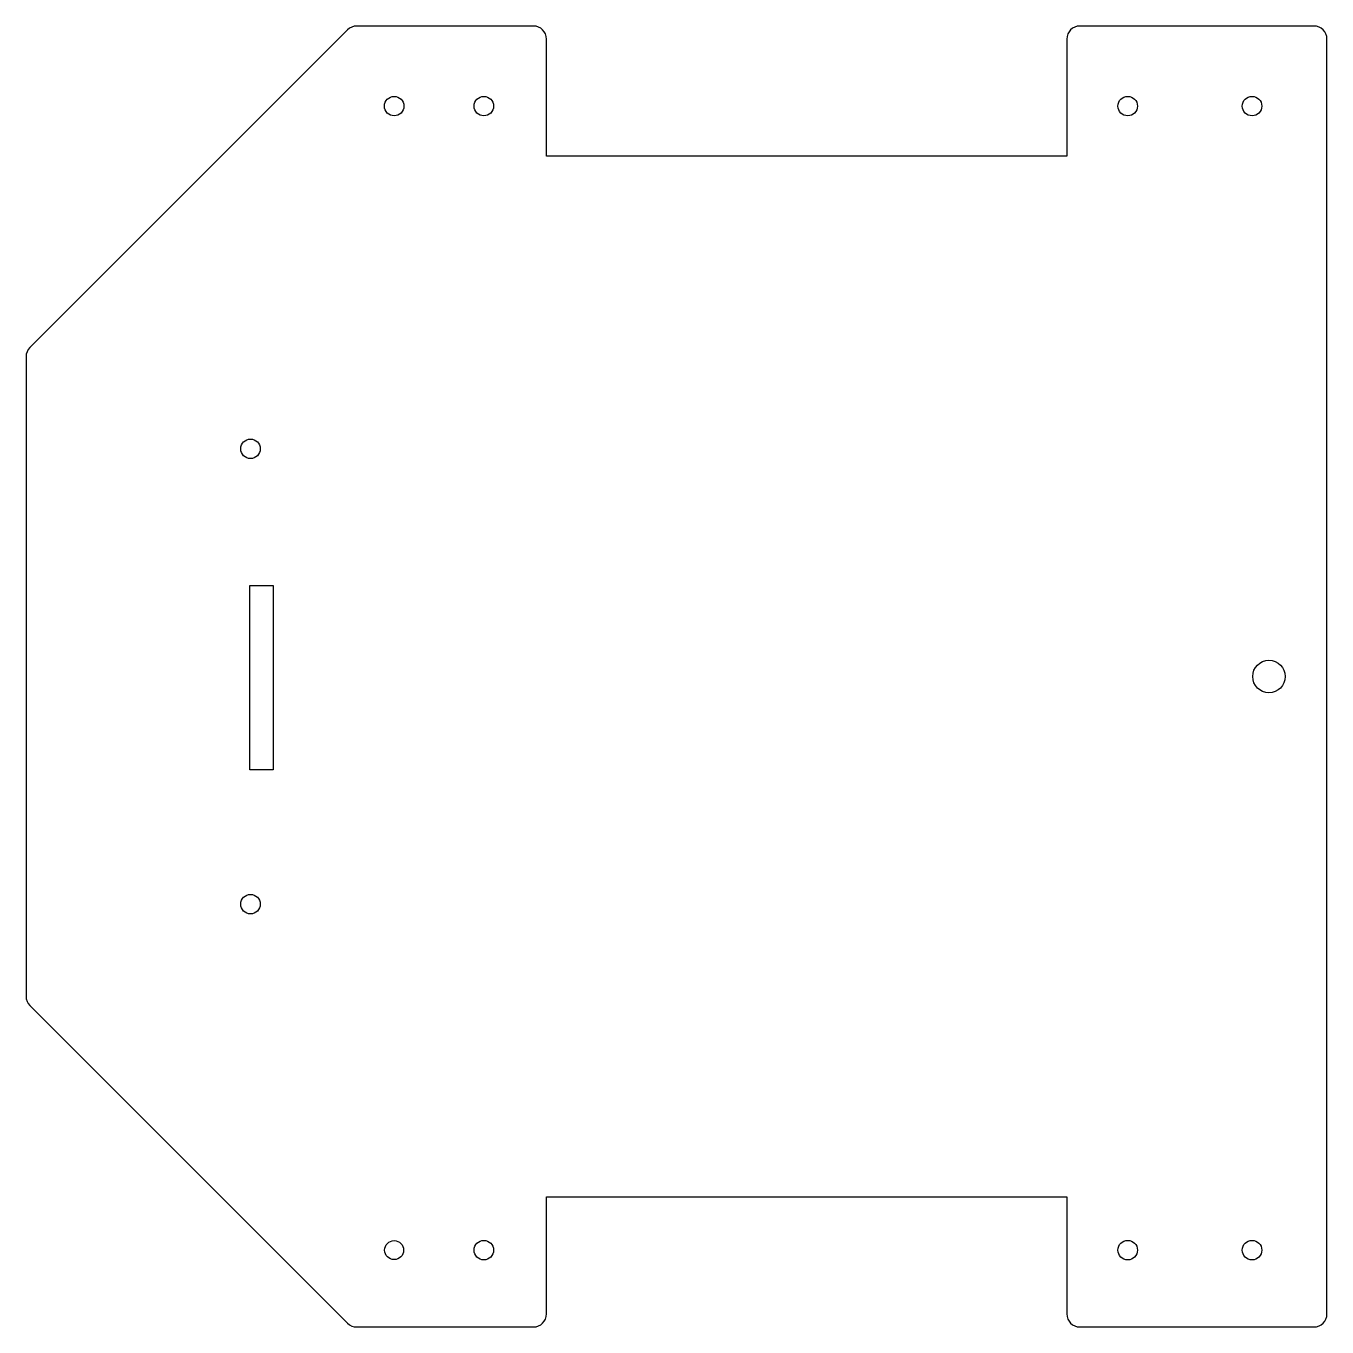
# Model space of a CAD drawing. Header units: millimetres. Extents: x -12 to 188, y -50 to 150.
import ezdxf

# ---------------------------------------------------------------- set-up
doc = ezdxf.new("R2010")
doc.units = ezdxf.units.MM

msp = doc.modelspace()

# ---------------------------------------------------------------- linework, layer by layer
at = {"color": 7, "linetype": 'Continuous', "lineweight": 25}
for p, q in [((36.96, 149.32), (-11.87, 100.49)), ((65.55, 149.9), (38.38, 149.9)), ((185.55, 149.9), (149.55, 149.9)), ((67.55, 129.9), (67.55, 147.9)), ((147.55, 147.9), (147.55, 129.9)), ((187.55, -48.1), (187.55, 147.9)), ((147.55, 129.9), (67.55, 129.9)), ((-12.45, 99.07), (-12.45, 0.73)), ((21.96, 63.89), (25.56, 63.89)), ((21.96, 35.57), (21.96, 63.89)), ((25.56, 63.89), (25.56, 35.57)), ((25.56, 35.57), (21.96, 35.57)), ((-11.87, -0.68), (36.96, -49.51)), ((67.55, -30.1), (147.55, -30.1)), ((67.55, -48.1), (67.55, -30.1)), ((147.55, -30.1), (147.55, -48.1)), ((38.38, -50.1), (65.55, -50.1)), ((149.55, -50.1), (185.55, -50.1))]:
    msp.add_line(p, q, dxfattribs=at)
for centre, radius in [((44.14, 137.59), 1.5), ((57.93, 137.59), 1.5), ((156.92, 137.59), 1.5), ((176.03, 137.59), 1.5), ((22.06, 84.91), 1.5), ((178.63, 49.9), 2.5), ((22.06, 14.91), 1.5), ((44.14, -38.28), 1.46), ((57.93, -38.28), 1.5), ((156.92, -38.28), 1.5), ((176.03, -38.28), 1.5)]:
    msp.add_circle(centre, radius, dxfattribs=at)
for centre, start, end in [((38.38, 147.9), 90, 135), ((65.55, 147.9), 0, 90), ((149.55, 147.9), 90, 180), ((185.55, 147.9), 0, 90), ((-10.45, 99.07), 135, 180), ((-10.45, 0.73), 180, 225), ((38.38, -48.1), 225, 270), ((65.55, -48.1), 270, 0), ((149.55, -48.1), 180, 270), ((185.55, -48.1), 270, 0)]:
    msp.add_arc(centre, 2, start, end, dxfattribs=at)

doc.saveas('drawing.dxf')
